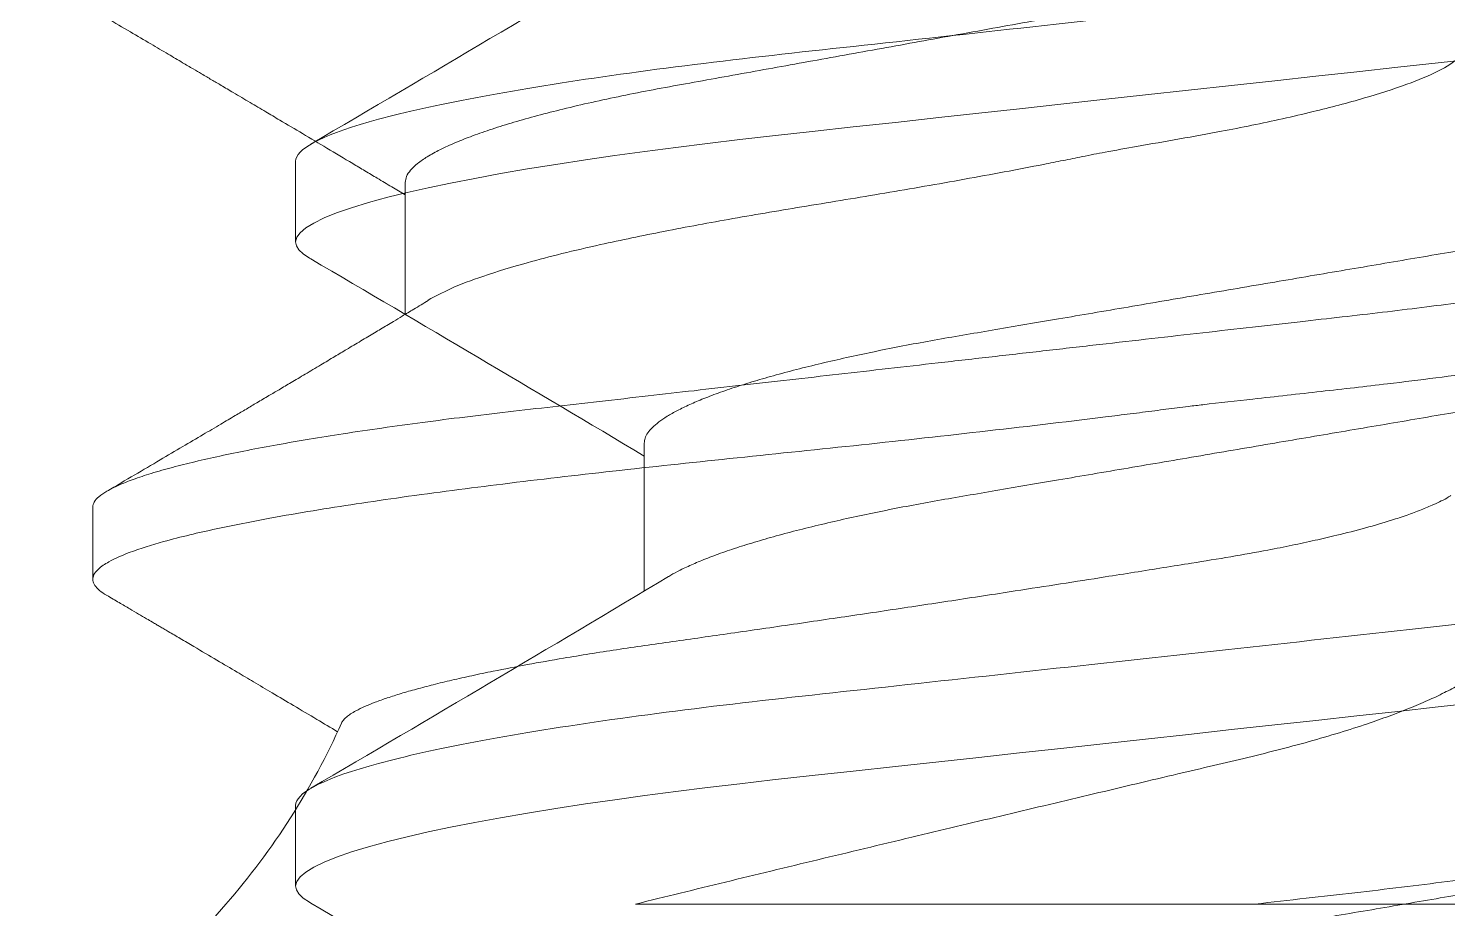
# Model space of a CAD drawing. Extents: x -82 to 113, y -82 to 93.
# Drawn here: x 28.861 to 28.9986, y 78.6936 to 78.779 of the extents above; entities that cross this region are included whole.
import ezdxf

# ---------------------------------------------------------------- set-up
doc = ezdxf.new("R2010")
doc.units = 0
doc.header["$MEASUREMENT"] = 0
doc.linetypes.add('SLD-Solid', pattern=[0])
doc.layers.get('0').update_dxf_attribs({"linetype": 'CONTINUOUS'})
doc.layers.add('Ballons', color=7, linetype='CONTINUOUS')

# ---------------------------------------------------------------- blocks, each defined once
blk = doc.blocks.new('NO 8 2 IN')
at = {"color": 7, "linetype": 'SLD-Solid', "lineweight": 15}
for p, q in [((0.09999999145821903, 0.06907132791545934), (0, 0.1559999962080667)), ((0.1384999867029961, 0.08200000106232608), (0.1314999609012233, 0.08200000106232608)), ((0.1699999561460004, 0.05168910871633869), (0.1572065172702253, 0.05168910871633869)), ((0.09999999145821903, -0.0307500003983705), (0.09999999145821903, 0.02933834087264842)), ((0.09999999145821903, -0.07558210228577167), (0.09999999145821903, -0.0307500003983705))]:
    blk.add_line(p, q, dxfattribs=at)
blk.add_arc((0.1464909014147793, 0.122552921110632), 0.07086385199297013, 228.9999571178341, 245.9076198979375, dxfattribs=at)
for points, knots in [([(0.1299431855518947, 0.08059290648386508), (0.1299875694401464, 0.08067640386862962), (0.1301596087130577, 0.08100005350667061), (0.1305082315479069, 0.0814471984310714), (0.1309820910516208, 0.08190183308330035), (0.1313426805076432, 0.08197018681770629), (0.1314999609012233, 0.08200000106232608)], [0, 0, 0, 0, 0.1299555311910489, 0.5037290778495254, 0.7835386347135991, 0.9999999999999999, 0.9999999999999999, 0.9999999999999999, 0.9999999999999999]), ([(0.1314999609012233, 0.08200000106232608), (0.1316364636657994, 0.08197794809272096), (0.1320094223726613, 0.08191769402350957), (0.1326290693128129, 0.08135986247133076), (0.1333862360036449, 0.08020409605542511), (0.1342962284850273, 0.07805747952176745), (0.1353637434406778, 0.07457881843013325), (0.1364353442409794, 0.07000849029981993), (0.1373829724405482, 0.06516096060795462), (0.1381702610262892, 0.06062636382955588), (0.1388438321155832, 0.05634578328879059), (0.1397346232057544, 0.05021261454692905), (0.1408110820900959, 0.04192058922216546), (0.1420426435752091, 0.03134494368170238), (0.1432457296283189, 0.02000551506457526), (0.1444628215725743, 0.008122608033581002), (0.1458021682936135, -0.004044253345163895), (0.14685403748868, -0.01299416327996283), (0.1475591487180452, -0.018647184994947), (0.1478511435030896, -0.02096255229930932), (0.148099209962183, -0.02284132925982618), (0.1482922125301513, -0.0243963945645973), (0.1485791460729757, -0.02684890828478359), (0.1490587024251795, -0.03114149814172151), (0.1497239600494993, -0.03711338766553496), (0.1503916510422414, -0.04303109446784248), (0.1510445213328495, -0.04831715250525548), (0.151674554843737, -0.05302022063921896), (0.1525268298038895, -0.05880553053658133), (0.1535825344117399, -0.0652216992434731), (0.1548641900947132, -0.07161952066379484), (0.1561319660665959, -0.07675906902191088), (0.1573443098650387, -0.07967133767331802), (0.1584749804905243, -0.08208131755350934), (0.159313626932061, -0.08184188260664627), (0.1594741777406909, -0.08179604508510607)], [0, 0, 0, 0, 0.002436779833174595, 0.006657874353961282, 0.01421868672516791, 0.02720914922809306, 0.04803453915741253, 0.07925373188742067, 0.1110036170072214, 0.1362896439037511, 0.1614808382700574, 0.1884259294866023, 0.2470211783691986, 0.310873626941449, 0.3786587705491661, 0.4507630535462064, 0.5243010734706199, 0.5973605121414352, 0.6117728129017896, 0.6260887239669889, 0.6390577504357349, 0.6456328726961934, 0.6540867167948796, 0.6831765518514848, 0.7228072355027095, 0.7614499417818135, 0.7895788492458958, 0.817976354200703, 0.8462139143229713, 0.8941357350118423, 0.9337005836036578, 0.9641695958357658, 0.9851582280043747, 0.997158685260716, 1, 1, 1, 1]), ([(0.1384999867029961, 0.08200000106232608), (0.1386724533317647, 0.08196349449168139), (0.1390750389981577, 0.08187827787802604), (0.1395935395387795, 0.08133528623178421), (0.1401260676283727, 0.08054913797776919), (0.1406738676803769, 0.07943017572898725), (0.1412393541392873, 0.0779987143192784), (0.1418176163282965, 0.07624207688603235), (0.1423861553527388, 0.07423774006008443), (0.1429446992836318, 0.07200956100077605), (0.1434914148396729, 0.06958508378651374), (0.1440369570233315, 0.06692234421613108), (0.1445784114934554, 0.06403632103381796), (0.1451129076828721, 0.06094410050750554), (0.1456550429188326, 0.05755774962437243), (0.146199130694356, 0.05388883276329182), (0.146740191113139, 0.04995242542441503), (0.1472620707602061, 0.04587420180742185), (0.1477613060913683, 0.0416660950228831), (0.1482524455834806, 0.03730864464659334), (0.1487691901920414, 0.03278019303169089), (0.1492893549812635, 0.02820666911772207), (0.1498119487666969, 0.02361622612641412), (0.150333042036749, 0.01903810337838507), (0.150865023634168, 0.01436439371811815), (0.151405313278417, 0.009617549077468368), (0.1519512210050209, 0.004821245794730089), (0.1525165641184998, -0.0001460674672060236), (0.1530984129399258, -0.005256937378653959), (0.1536929519735111, -0.01048157883129619), (0.154280420808206, -0.01564220882433176), (0.1548569867459122, -0.02070850073974384), (0.1554197600636087, -0.02565189376670673), (0.155965377173473, -0.03044628400747484), (0.1564776976149176, -0.03494768042786944), (0.1569567676392438, -0.03915307391722678), (0.1574034921650735, -0.04309137360620952), (0.1578685777227378, -0.04691145458202328), (0.1583504994022462, -0.05062655602603883), (0.1588491058451211, -0.05421831211912576), (0.1593765234118365, -0.05776147172468882), (0.1599320456369071, -0.06122188913800386), (0.1605159464188546, -0.0645643491340806), (0.1611072280618941, -0.06765779615168555), (0.1617024122780606, -0.07048063475897948), (0.1622977060630717, -0.0730144936060384), (0.1628891951140332, -0.07524463005788817), (0.1634604314268273, -0.07711913286951955), (0.1640064398629306, -0.078649123824448), (0.1645205388039699, -0.07985124339052163), (0.1650195519624447, -0.08078510229420033), (0.1655054480254137, -0.08145634388016987), (0.1659824208546183, -0.08188354207678827), (0.1665162083721441, -0.0820560899478977), (0.167074405963092, -0.0818554446765134), (0.1675958362830414, -0.08134711625199031), (0.167887282997313, -0.08088549119509736), (0.1680552519447076, -0.08061944367730689)], [0, 0, 0, 0, 0.003053041804796326, 0.00712665910098148, 0.01268559978564752, 0.01994020228874575, 0.02898601760754042, 0.03985719242252929, 0.05254717717395674, 0.0657438896532322, 0.08038401086266905, 0.09639812591051766, 0.1137011059747596, 0.132194258165944, 0.151767711231826, 0.1742126885035008, 0.1976387190599179, 0.2218774245609422, 0.2467585352297642, 0.27241052834526, 0.2992512803969839, 0.3271814543469561, 0.3536304652481539, 0.3807726868013054, 0.4084838705592577, 0.4366304165320674, 0.4650714020994958, 0.4936608940648544, 0.5248443302132466, 0.5558350544333416, 0.586444485761449, 0.6164915792168411, 0.6458066343717163, 0.67423390543532, 0.7016344910244031, 0.7257463716358454, 0.7489179427877765, 0.7715709978855789, 0.7936484484721212, 0.8150192993110256, 0.8355541922772367, 0.8568551435520806, 0.8768583401784471, 0.8954227787920458, 0.9124243029017604, 0.9277587137155479, 0.9413449981261897, 0.9531286887944926, 0.9623258344785964, 0.9699960242205882, 0.9761804016872487, 0.9809714226218694, 0.9845576800229517, 0.9873326926523425, 0.9903857344571387, 0.9944590280687077, 1, 1, 1, 1]), ([(0.1299447988665889, 0.08061997533783227), (0.1297125498309271, 0.08022454601310613), (0.1292794363266125, 0.0794871230134575), (0.1286765320544703, 0.07846125738213061), (0.1281557673755742, 0.07757553814359142), (0.1277235673456119, 0.07684071070507059), (0.1273857579292326, 0.07626646625949007), (0.1271308022831334, 0.07583327076351765), (0.1269131362403471, 0.0754635098300227), (0.1266878004353487, 0.07508067884962344), (0.1263028386792371, 0.07442703338222145), (0.1257303569399539, 0.07345512247375297), (0.1248012390435491, 0.07187917074166705), (0.1237142603298338, 0.07003719862174052), (0.122576220165115, 0.06811119564801515), (0.1215190573926179, 0.06632444636067447), (0.1204398166227634, 0.06450268312571694), (0.1192241471490405, 0.06245388409161734), (0.1179699605253148, 0.060343849567154), (0.1171215001429715, 0.05892055062211199), (0.1167239782613052, 0.05825370454823542)], [0, 0, 0, 0, 0.052951633487915, 0.09874774064774608, 0.1373950152316767, 0.1715898868685709, 0.1971836595412016, 0.214323016673465, 0.2296294981522495, 0.2467269079935748, 0.2656160702182413, 0.3172203308732761, 0.3769710709881109, 0.4768559678760206, 0.5641776612114412, 0.6352811096464577, 0.7165722772879081, 0.8086716328903992, 0.9103585575796975, 1, 1, 1, 1]), ([(0.1585581816556783, 0.04944529963701427), (0.1582751427767448, 0.04991459924142561), (0.1577661794655398, 0.05075849843116487), (0.1570898715445423, 0.05188271974578385), (0.15656814018989, 0.05275120139005196), (0.1561493738144293, 0.05344880841722244), (0.1557814272143361, 0.05406251989347055), (0.15527681435006, 0.05490470263161029), (0.1546197799976454, 0.05600267660661018), (0.1538525326135129, 0.05728696805380906), (0.1530783336776267, 0.05858471920861774), (0.1522775098240174, 0.05992870762505476), (0.1514355825819109, 0.0613440719800451), (0.150634380117836, 0.06269238397034371), (0.1499411320294541, 0.06386077220327024), (0.1492873038551465, 0.06496333111261521), (0.1486607893394591, 0.06602100766960461), (0.1480157040080456, 0.06711069644481427), (0.1473249054005237, 0.06827870804414005), (0.1464981405700314, 0.06967756395935965), (0.1454967232556896, 0.07137399886901363), (0.1443367208653399, 0.07334107812047108), (0.1430350929195612, 0.07555094294074394), (0.1415920095987246, 0.07800375073652077), (0.1405835740670653, 0.07972045016553153), (0.140055588732551, 0.08061926034609002)], [0, 0, 0, 0, 0.04535345663950105, 0.08155503424704788, 0.1085721063550159, 0.1291963390448691, 0.1488883750525349, 0.1677883074909219, 0.2104441494341459, 0.2547773163689263, 0.291591385263214, 0.3354985098773619, 0.3842465686158539, 0.427876049384909, 0.4652912663249477, 0.4966754030620166, 0.5339551830299409, 0.5670227377277334, 0.6014694237008759, 0.6462538896925416, 0.7014923322669651, 0.764493193833135, 0.8352364602527409, 0.9137349588359955, 1, 1, 1, 1]), ([(0.1859447852832972, 0.08061997533783227), (0.1854987370311392, 0.0798605874926821), (0.1846644708022325, 0.07844026663996573), (0.1834985453055253, 0.07645805937747241), (0.1825056011985851, 0.07477097622028595), (0.1816964297309909, 0.07339763827524592), (0.1810647352047283, 0.07232606529125718), (0.1806036998431466, 0.07154459439895788), (0.1802572132997824, 0.07095722785863501), (0.1798812733840123, 0.07032047961087784), (0.1793748396967487, 0.06946275551907632), (0.1786368711558026, 0.06821401677982664), (0.1777834277493611, 0.06677086193786153), (0.1768933939120672, 0.06526808859693034), (0.1758874750275652, 0.06357147135791763), (0.1747131245221993, 0.0615937896635117), (0.1733083178176855, 0.0592326989576506), (0.1721054308901131, 0.05721611705328655), (0.171130680891622, 0.05558555559330358), (0.1703761648306568, 0.05432524166808861), (0.1695961707043381, 0.0530243120687075), (0.1690542991302664, 0.0521231110821887), (0.1687933434182298, 0.05168910871633869)], [0, 0, 0, 0, 0.07855665305330145, 0.1469284149919592, 0.2051272519098963, 0.2531707687087102, 0.289109734572279, 0.3160815592401963, 0.3341030798233538, 0.3499382067705092, 0.3820387193985366, 0.4229511664051016, 0.4793200299279122, 0.5315903441337353, 0.5787415364537605, 0.6552549865268392, 0.7367524087462035, 0.823804968781845, 0.8647005193028802, 0.9062023659542691, 0.9548287277804288, 1, 1, 1, 1]), ([(0.1396471267844674, -0.04975823685526848), (0.1395980440695297, -0.04968491904382688), (0.1392444091671905, -0.04915667326277173), (0.1388019352343122, -0.04817400465510957), (0.1382234399087992, -0.04682640703359198), (0.1377204672155585, -0.04546153067875736), (0.1371238022764203, -0.04367069021395054), (0.1364590525230227, -0.04139536371487651), (0.1358243360302254, -0.03892106878618762), (0.1352730506789612, -0.03654108650825805), (0.1347982649607928, -0.03431827903973783), (0.1342589062599586, -0.03159554005917187), (0.1336809733960678, -0.02834102249840242), (0.1331308644804921, -0.02495909155334886), (0.1326329109833324, -0.02184810755625932), (0.1321879266349555, -0.01905599337845842), (0.1316616892370348, -0.01573054287977982), (0.1310553379012163, -0.01186575890820762), (0.1304447378582836, -0.00793256003830578), (0.1299030649924049, -0.004410248969854536), (0.1294327156270185, -0.001327466834752045), (0.1289661578967127, 0.001754972182219205), (0.1285048583539492, 0.004827449241133763), (0.1280500416145145, 0.00788043229520241), (0.1275973219755855, 0.01094528005542372), (0.1271480030096939, 0.01401178789034674), (0.1267039246085631, 0.01706946495722406), (0.1262743921771516, 0.02004629027631921), (0.1258637571476271, 0.0229341197375561), (0.1254697672325591, 0.02572485134978564), (0.1250820221810045, 0.02846771662011349), (0.1246876384296343, 0.03115221276248548), (0.1242793144824219, 0.03376871550818805), (0.1238021734349104, 0.03666263480661058), (0.1232511999879478, 0.03977643679377252), (0.122678512305626, 0.04274269240734441), (0.1221685687241063, 0.04517690599789859), (0.1217329508437786, 0.04711936646771164), (0.1212994994995711, 0.04891495560929826), (0.1208694715169827, 0.05055830175189158), (0.1204446879714283, 0.05204488104441651), (0.1200224859383638, 0.0533827709250474), (0.1196037795573943, 0.05456429989184386), (0.1191896373890557, 0.05558271249213931), (0.1188095097772361, 0.05637212670361436), (0.1184677893428301, 0.05695781846203118), (0.1181693443380141, 0.05736595010641565), (0.1178817501528755, 0.05767850525747065), (0.1176623675990953, 0.0578051780970199), (0.1175639285581269, 0.05786201740637154)], [0, 0, 0, 0, 0.002396144937703339, 0.01726392849566633, 0.02910533053849014, 0.04228227320653589, 0.05675183980122555, 0.08038732786173633, 0.1066603082552872, 0.1261399656350116, 0.1467538343461324, 0.1684081703372942, 0.201544355582762, 0.2365477891364968, 0.2614937617278973, 0.287137986087849, 0.3133598763142207, 0.3529621889543364, 0.3934189285795177, 0.4214950475992312, 0.449779551613006, 0.4781396593608608, 0.5061910858517004, 0.5341866795833868, 0.5619969564880026, 0.5903588697210044, 0.6183856309546865, 0.6459379725940465, 0.6720693608615462, 0.6976299478006796, 0.722507090315647, 0.7473270534197997, 0.7713431614194415, 0.794450368839098, 0.827008196113337, 0.857248416658269, 0.8765201153252375, 0.8945733617233288, 0.9113289527132611, 0.9267004439013331, 0.9407190140001198, 0.9533279290265504, 0.9648084542246256, 0.9747659367680954, 0.9831802193377921, 0.9885960109379677, 0.9931508696013843, 0.9969267299689768, 1, 1, 1, 1]), ([(0.1699999561460004, 0.05168910871633869), (0.1701990604763779, 0.05165988593186199), (0.1706414863200933, 0.05159495055325891), (0.1712655563160865, 0.05113891801673276), (0.1719024551402413, 0.05045372663661141), (0.1725574369129106, 0.04948669589301602), (0.1732297966759546, 0.04825070010978294), (0.1738990576260164, 0.04677654665044884), (0.1745632179564041, 0.04508473779824129), (0.1752181497733147, 0.04319552339254784), (0.1758697708278447, 0.04109612261900963), (0.1765130834370723, 0.03880372635261864), (0.1771571295203529, 0.03628417275870532), (0.1777949493540802, 0.03355411181237145), (0.1784198679716553, 0.03063339267627896), (0.1790186140170391, 0.02759562205395838), (0.1795880113255208, 0.02443186711317935), (0.180184179845611, 0.02113302571257947), (0.1807947269175258, 0.01775094932452959), (0.181417122628261, 0.01430448059019795), (0.1820461292785041, 0.01082073013368046), (0.1826893475149376, 0.007258458489815212), (0.1833422438987213, 0.003642755608417758), (0.1840133076955084, -7.356837111416326e-05), (0.184697245033064, -0.003861738136656356), (0.1853888385117557, -0.007691231895385897), (0.1860687555100782, -0.01145722427629892), (0.1867320060549389, -0.0151300408071009), (0.1873733062913203, -0.0186826115132277), (0.1879782768789795, -0.02203042937325961), (0.1885439962470343, -0.02517159141861214), (0.1890832685487709, -0.02812846714307682), (0.1896520189761048, -0.03097719364724583), (0.190243500491448, -0.03372166754242301), (0.1908680016954065, -0.03638679165843683), (0.1915226664970646, -0.03894142113773569), (0.1922052964630296, -0.04135426742013237), (0.1928971237165769, -0.04354734885910005), (0.1935895190196959, -0.04550231408896366), (0.1942857849350048, -0.0471976508903893), (0.19488340937788, -0.04849061147184841), (0.1953005124808271, -0.04918513586031281), (0.195445448864163, -0.04942647152117985)], [0, 0, 0, 0, 0.00566026060955933, 0.01257755454612445, 0.02136583162493651, 0.03235186417804486, 0.04568991083375115, 0.06142382230094802, 0.07842263053957184, 0.09744104305761009, 0.1183588182746058, 0.1410211548612322, 0.1652460277758708, 0.1924203213244036, 0.2208648291774608, 0.2503102909643605, 0.2805996155186294, 0.3124184417675662, 0.3457875021348623, 0.3784819487597232, 0.4121656767026687, 0.4466130816256556, 0.481580247985756, 0.5168105189025834, 0.5541700672880936, 0.5912160727250024, 0.6276433147810053, 0.663163962733786, 0.6975140817900157, 0.7304600483750048, 0.7600578603531863, 0.7884178031360464, 0.8160627025145712, 0.8427901545798351, 0.8683749823175674, 0.894019792163275, 0.9178939516086508, 0.9397828710262831, 0.9595081757993047, 0.9769358974480694, 0.9919856083901544, 1, 1, 1, 1]), ([(0.1585982211931452, 0.04945077665707487), (0.1589669598539842, 0.0487591183854903), (0.1598757309852203, 0.04705449899875447), (0.1610382660742147, 0.04382181202151259), (0.1621525714676011, 0.04018311630638038), (0.1631428766531684, 0.03637447998822552), (0.1641707711391689, 0.03196069220156517), (0.1653096418092304, 0.02643270681942056), (0.1665416796007122, 0.0197640303550557), (0.1677454486347045, 0.01261233320307298), (0.1689635420147226, 0.005116349881980398), (0.1703028085143927, -0.002554452484673675), (0.1713788430550238, -0.008319681698452541), (0.1721331888334845, -0.01212970771963029), (0.1724629569112892, -0.01375493850850518), (0.1727427396360213, -0.01510868529283727), (0.1730671583893013, -0.01686014785756385), (0.1735590170099925, -0.01963032732704306), (0.1742240727961644, -0.02339553733373378), (0.1748921643758337, -0.02712719753123594), (0.1755449651649315, -0.03045902307580661), (0.176175265089725, -0.03342444185630455), (0.1770287733343139, -0.03707797577596494), (0.1780886138805471, -0.04112535762924097), (0.1793733653781402, -0.04519676941853135), (0.1806613020453369, -0.04839717536654575), (0.1819021745026248, -0.05041008775238964), (0.1831078862257698, -0.05173541940039428), (0.1838155819296787, -0.05159254919622214), (0.1839741213819082, -0.05156054311820668)], [0, 0, 0, 0, 0.02229635122035441, 0.05495024653799604, 0.09754248202099548, 0.1306886683927287, 0.166966200248048, 0.2265783060167952, 0.2913754157420032, 0.3600534951580736, 0.4330742266607138, 0.507613460113902, 0.5817688713054165, 0.6000606838374876, 0.6182045546794356, 0.6289887207515606, 0.6394202882113558, 0.668921697019634, 0.7091003228036336, 0.7482903409820715, 0.7768622175076548, 0.8057723880411504, 0.8346002609751343, 0.8837241209251885, 0.9246536182772944, 0.9567821745319469, 0.9800164003250191, 0.9955232327555898, 0.9999999999999999, 0.9999999999999999, 0.9999999999999999, 0.9999999999999999]), ([(0.09999999145821903, 0.02933834087264842), (0.1003556380265991, 0.02789231235811229), (0.1010704808810061, 0.02498582248076531), (0.1021369756305859, 0.0206085095608799), (0.1032151915623132, 0.01615907757388158), (0.1043025663742156, 0.01165093680986473), (0.1053961931133784, 0.0070990873253578), (0.1064680370577094, 0.002623327590477231), (0.1075155613420691, -0.001760891840419276), (0.1085354289085814, -0.0060385765022275), (0.1095504177278031, -0.01030224718420669), (0.1105561702006952, -0.01453344826985159), (0.1115473983286392, -0.01871244103638503), (0.1124769179072587, -0.02262238916510029), (0.1133292533355785, -0.0262585632766914), (0.1141171716110136, -0.02961041394463138), (0.1149122015784485, -0.03284982975447548), (0.115738760403957, -0.03594828137402573), (0.1165951167493233, -0.03888512088001761), (0.1174240512775384, -0.04147689029128543), (0.1182166811444176, -0.04373563773421552), (0.1189618863775479, -0.04567870760146064), (0.1197155351936203, -0.04746308427625223), (0.1204760110185674, -0.0490786296267629), (0.1212414926745851, -0.05051546584329714), (0.1219864940799908, -0.05172834409616911), (0.1227078412665463, -0.05272118337952492), (0.123400142568471, -0.0535038518664166), (0.1240869165492597, -0.05410364739793749), (0.1247744481434836, -0.05451926890983572), (0.1254607362159561, -0.05471482458002441), (0.1259901363040399, -0.05473126121112415), (0.1262488350280506, -0.05462726125139028), (0.1263069208916647, -0.05460391004429965)], [0, 0, 0, 0, 0.04979455728497521, 0.1000861153433865, 0.1506541723904279, 0.2028847523480591, 0.2551564508985452, 0.3071944267491959, 0.3567809395289562, 0.4058864334957479, 0.4542446352295242, 0.5033374924149574, 0.5513152221816184, 0.5978627077286396, 0.6377255122788706, 0.6762005066368156, 0.7129998788014735, 0.7492582866009742, 0.7834234848420626, 0.8152846246626174, 0.8402365752501456, 0.8634594948876644, 0.884862189156995, 0.9049939493873306, 0.9231470701316653, 0.9392756495280867, 0.9525503793438062, 0.9641409687557169, 0.974133686952637, 0.9829690954260165, 0.9907074295841221, 0.9979135305754155, 1, 1, 1, 1]), ([(0.09999999145821903, -0.0307500003983705), (0.1001882191106063, -0.03240208676329814), (0.1005560726325854, -0.0356307610855211), (0.101093461226867, -0.04037418992611208), (0.1016219237047267, -0.04493899078455144), (0.1021789700224645, -0.04934517557859408), (0.1027574500871538, -0.05359231382701779), (0.1033439732713646, -0.05755851920665123), (0.1039320879580856, -0.06122187900039222), (0.1045158380717197, -0.06456436719211212), (0.1051072680927945, -0.06765778660723498), (0.1057024233790429, -0.07048063465709475), (0.106297707985874, -0.07301449764886314), (0.1068892471804759, -0.07524460978597602), (0.1074603250849719, -0.0771191659240813), (0.1080064766705391, -0.0786491049483331), (0.1085205374355809, -0.0798512539397791), (0.1090195874849655, -0.08078506493730941), (0.1095053835410482, -0.08145639664370918), (0.1099824102826688, -0.08188350572958569), (0.1105161880137757, -0.08205609410359926), (0.1110744049359624, -0.08185546107998931), (0.1115959020134909, -0.08134707234594885), (0.1118873525907702, -0.08088536819555969), (0.1120553388604861, -0.0806192511795274)], [0, 0, 0, 0, 0.09046728945841906, 0.1768003299804715, 0.2597292597746375, 0.3404830221452511, 0.4184332596335861, 0.4929348718451923, 0.5586153901966077, 0.6202941113324139, 0.6775369675227236, 0.7299603969687558, 0.7772433580847958, 0.819136050624521, 0.8554701353599159, 0.8838295698564054, 0.9074802524765126, 0.9265495002509451, 0.9413215937667017, 0.95238068964796, 0.9609360335758776, 0.9703512230004293, 0.9829110393369586, 1, 1, 1, 1])]:
    blk.add_open_spline(points, degree=3, knots=knots, dxfattribs=at)
blk = doc.blocks.new('20350')
at = {"color": 7, "linetype": 'Continuous', "lineweight": 15}
for p, q in [((0.2304350861738058, 0.09498612248854954), (0.2226237326021092, 0.09498612248854954)), ((0.2929259514082645, 0.09498612248854954), (0.2851145978365679, 0.09498612248854954)), ((0.2655862047421067, 0.06116194931600205), (0.251230644504794, 0.06116194931600205))]:
    blk.add_line(p, q, dxfattribs=at)
at = {"color": 7, "linetype": 'Continuous', "lineweight": 15, "flags": 128}
for points in [[(0.2209560838335278, 0.09349258543862504), (0.2210389740995424, 0.09364356413745156), (0.2214521239681417, 0.09423704891030127), (0.2218544955358936, 0.0946561836687323), (0.2222452822632732, 0.0949044420318188), (0.2226237326021092, 0.09498612248854954), (0.2230562944104904, 0.0948797509242496), (0.2235047853743666, 0.09455593447260924), (0.2239680506758006, 0.09400855993065704), (0.2244448255141762, 0.09323290720918465), (0.2249337167757801, 0.09222580514141043), (0.225424111133762, 0.09100989182523733), (0.2259231024697925, 0.08956936641824598), (0.2264289493917389, 0.08790602530389435), (0.226939910507447, 0.08602332377084565), (0.2273989231459623, 0.0841611156737514), (0.2278592005850868, 0.08213284292274636), (0.2283194047024324, 0.07994423378148952), (0.2287781790451788, 0.07760194220092842), (0.2292342038213846, 0.07511352490654133), (0.2296861409086617, 0.07248729475442417), (0.2301327621672939, 0.0697322840707244), (0.2305728211271116, 0.06685811175570677), (0.2309838996555769, 0.06402557704335265), (0.2313870777628466, 0.06110358976614805), (0.2317814939180707, 0.05810139305033601), (0.2321663415817241, 0.05502837208298672), (0.2325409241969538, 0.05189398079043883), (0.2329045452069067, 0.04870764560330088), (0.2333258154620239, 0.04487621169668898), (0.2337610535151669, 0.04090670372356442), (0.2342109742536493, 0.03680348891212759), (0.2346744045290734, 0.03257708206307086), (0.235098534333396, 0.02870900330837856), (0.2355313894288713, 0.02476133835013172), (0.2359718883193409, 0.02074402687138388), (0.2364188578563926, 0.01666764210112603), (0.236871088230771, 0.01254330489037159), (0.2373272963114132, 0.008382594924043474), (0.2377861989672638, 0.004197439019876015), (0.2382464397455024, -1.4210854715202e-14), (0.2386838407909977, -0.003989027890682451), (0.239120068688095, -0.007967511766494795), (0.23955400527975, -0.01192500184249923), (0.2399845140784436, -0.01585122934697836), (0.2404104952575636, -0.01973619845979613)], [(0.2834469490679794, 0.09349258543862504), (0.2835298393340011, 0.09364356413745156), (0.2839429892026004, 0.09423704891030127), (0.2843453607703452, 0.0946561836687323), (0.2847361474977319, 0.0949044420318188), (0.2851145978365679, 0.09498612248854954), (0.2855471779753884, 0.0948797509242496), (0.2859956506088253, 0.09455593447260924), (0.2864589159102593, 0.09400855993065704), (0.2869356907486349, 0.09323290720918465), (0.2874245820102317, 0.09222580514141043), (0.2879149946986601, 0.09100989182523733), (0.2884139677042441, 0.08956936641824598), (0.2889198146261975, 0.08790602530389435), (0.2894307757419057, 0.08602332377084565), (0.289889788380421, 0.0841611156737514), (0.2903500841499849, 0.08213284292274636), (0.2908102699368911, 0.07994423378148952), (0.2912690442796375, 0.07760194220092842), (0.2917250690558433, 0.07511352490654133), (0.2921770061431204, 0.07248729475442417), (0.2926236274017526, 0.0697322840707244), (0.2930636863615703, 0.06685811175570677), (0.2934747648900355, 0.06402557704335265), (0.2938779429973053, 0.06110358976614805), (0.2942723591525294, 0.05810139305033601), (0.2946572251466222, 0.05502837208298672), (0.2950317894314125, 0.05189398079043883), (0.2953954104413654, 0.04870764560330088), (0.2958166806964755, 0.04487621169668898), (0.296251937080072, 0.04090670372356442), (0.296701839488108, 0.03680348891212759), (0.2971652697635321, 0.03257708206307086), (0.2975893995678547, 0.02870900330837856), (0.29802225466333, 0.02476133835013172), (0.2984627535537925, 0.02074402687138388), (0.2989097230908513, 0.01666764210112603), (0.2993619534652296, 0.01254330489037159), (0.2998181615458719, 0.008382594924043474), (0.3002770642017225, 0.004197439019876015), (0.3007373233104005, -1.4210854715202e-14), (0.3011747060254493, -0.003989027890682451), (0.3016109522530002, -0.007967511766494795), (0.3020448888446481, -0.01192500184249923), (0.3024753793129022, -0.01585122934697836), (0.3029013788224688, -0.01973619845979613)]]:
    blk.add_lwpolyline(points, dxfattribs=at)
at = {"color": 7, "linetype": 'Continuous', "lineweight": 15}
for centre, radius, start, end in [((-3.383946532042359, 2.20362278441651), 4.177070569540259, 329.1421483603036, 329.6575940604798), ((3.717200461545687, 2.133118600678173), 4.038059987219025, 210.3377911642746, 210.910017502082), ((-3.32023276466829, 2.202899558396936), 4.175649828654826, 329.1420606709908, 329.6576817497922), ((3.779283067151496, 2.132878756378332), 4.037586488973531, 210.3377799546777, 210.9100735320173)]:
    blk.add_arc(centre, radius, start, end, dxfattribs=at)
for points, knots in [([(0.2304350852436698, 0.09498612326986233), (0.231562557773799, 0.09498612325883471), (0.2328768061690312, 0.09267437799296374), (0.2356302465910005, 0.08304538019773133), (0.2370617590277462, 0.07573814256851108), (0.2390453895990774, 0.06241809584089708), (0.23967955245881, 0.05760140115354773), (0.2408643766808609, 0.04755533176380311), (0.2414156669697505, 0.04233627948646301), (0.2432712783402025, 0.025413103787983), (0.2446624380253013, 0.01272572745988043), (0.2474531677417957, -0.01272572755458157), (0.2488443274264469, -0.02541310387861984), (0.2506999387957976, -0.04233627956706698), (0.2512512290842608, -0.04755533184059857), (0.2524360533071288, -0.05760140122627888), (0.2530702161672096, -0.0624180959107008), (0.2550538467393295, -0.07573814262714507), (0.2564853591762315, -0.08304538024550823), (0.2592387995976537, -0.09267437801683798), (0.2605530479921896, -0.09498612326986233), (0.2616805205214305, -0.09498612326986233)], [0, 0, 0, 0, 0.1250000000000001, 0.1250000000000001, 0.2500000000000001, 0.2500000000000001, 0.3125000000000002, 0.3125000000000002, 0.3750000000000001, 0.3750000000000001, 0.5000000000000002, 0.5000000000000002, 0.6250000000000003, 0.6250000000000003, 0.6875000000000002, 0.6875000000000002, 0.7500000000000002, 0.7500000000000002, 0.8750000000000001, 0.8750000000000001, 1, 1, 1, 1]), ([(0.2929259557682542, 0.09498612326986233), (0.2940534283036342, 0.09498612332161827), (0.2953676766892883, 0.09267437812023616), (0.298121117113368, 0.08304538042695242), (0.2995526295534887, 0.0757381428341688), (0.3015362601316838, 0.06241809613074167), (0.3021704229939814, 0.05760140144666082), (0.3033552472213188, 0.04755533205515405), (0.3039065375095333, 0.0423362797828446), (0.3057621488793387, 0.02541310409024788), (0.3071533085656029, 0.01272572775151559), (0.3099440382870142, -0.01272572730776744), (0.3113351979753531, -0.02541310366542859), (0.3131908093503242, -0.0423362794051485), (0.3137420996405638, -0.04755533169527837), (0.3149269238640642, -0.05760140110591294), (0.3155610867247134, -0.06241809580363622), (0.3175447172992136, -0.07573814255947298), (0.3189762297386096, -0.08304538020307461), (0.3217296701652756, -0.09267437800836831), (0.3230439185624832, -0.09498612326986233), (0.3241713910937136, -0.09498612326986233)], [0, 0, 0, 0, 0.1250000000000001, 0.1250000000000001, 0.2500000000000002, 0.2500000000000002, 0.3125000000000002, 0.3125000000000002, 0.3750000000000002, 0.3750000000000002, 0.5000000000000001, 0.5000000000000001, 0.6250000000000001, 0.6250000000000001, 0.6875, 0.6875, 0.7499999999999999, 0.7499999999999999, 0.875, 0.875, 1, 1, 1, 1]), ([(0.2030953211772015, 0.06116194931600205), (0.2032556795042098, 0.06114547373256585), (0.2035785528310043, 0.06111230098419185), (0.2040828788500448, 0.06084193046068265), (0.2046042335384186, 0.0604038603503767), (0.2051421050606379, 0.05977828256818896), (0.205694054178025, 0.0589672964012351), (0.2062579253255805, 0.05796913649318469), (0.2068312943433384, 0.05678528232398605), (0.2074207716029051, 0.05539684711733628), (0.2080239054403563, 0.05379868733722049), (0.2086376721081464, 0.05198809455252729), (0.2092497447246586, 0.04999902504020781), (0.209856899375275, 0.04784272365553477), (0.2104560561178346, 0.04553206392817799), (0.2110355420824632, 0.0431179535102757), (0.2115931267850684, 0.04062246611935905), (0.2121273110512902, 0.03806667653553575), (0.2126444436613966, 0.03542549592405919), (0.2131446909750423, 0.03271301005521821), (0.2136231389880052, 0.02992362944648619), (0.2141123069784214, 0.02704568509584249), (0.2146205155364385, 0.0240626929577985), (0.2151545170165079, 0.02092633873455441), (0.2157136019402515, 0.01764338193477499), (0.2162959740106274, 0.01422346776659822), (0.2168905139205179, 0.01073191063379397), (0.2174944411979567, 0.007185552783923299), (0.218104644073172, 0.003602126497909808), (0.2187087596973711, 5.45531983817682e-05), (0.2193036030992559, -0.003438667251558059), (0.2198863994989253, -0.00686107432555616), (0.2204636952673198, -0.01025119685253628), (0.2210328657981648, -0.01359353123744711), (0.2215913685396416, -0.0168733005330779), (0.2221368669918178, -0.02007666649795681), (0.2226672080391836, -0.02319090962633652), (0.2231882726637693, -0.02625148786249554), (0.2236988691414155, -0.02924746623641283), (0.2241984362256559, -0.03219010809867484), (0.2247191392907055, -0.03504483088913446), (0.2252587779789224, -0.03782134583862273), (0.2258172016908944, -0.04050566706742131), (0.2263829397122947, -0.04304180261478052), (0.2269530277992899, -0.04542083794758867), (0.2275243427734921, -0.04763608208726566), (0.2281032114668378, -0.04971183661727707), (0.2286868869664289, -0.05163662700722682), (0.2292727218816566, -0.05340089909132928), (0.2298578244515141, -0.05499427634386223), (0.2304397500736286, -0.05641662947398629), (0.2310236724893855, -0.05765657626416498), (0.2314305984265985, -0.0584477287391536), (0.2316423258243532, -0.05877029461633754), (0.2316590465547321, -0.05879576858482949)], [0, 0, 0, 0, 0.01842502892695676, 0.03709785763614905, 0.05599529438090335, 0.07509209542508925, 0.09436116875078253, 0.1137737534357193, 0.1332997194106114, 0.1529077165324878, 0.1735021304041956, 0.1941136977508685, 0.2147046778932244, 0.2352375210121037, 0.2556753579747833, 0.275982399490174, 0.2952130009174876, 0.3142647173953413, 0.3331108938760037, 0.3517267684077846, 0.3701048309590198, 0.3885908433809719, 0.4073193325359737, 0.4262666042287642, 0.4463225083274213, 0.4665586274488566, 0.486941352775067, 0.5074355322171917, 0.5280047037601344, 0.5486115959532647, 0.5682825854378644, 0.5879207639496671, 0.6074936657613841, 0.6269694926465096, 0.6463174304903462, 0.665507959750996, 0.6845130875895039, 0.7033065902227015, 0.7227413974005216, 0.7419796663990924, 0.7614390957175065, 0.7811549583482831, 0.8010990900942168, 0.8212409380715624, 0.8406220534164944, 0.8601238316042423, 0.8797152024790519, 0.899364145457994, 0.9190381172257212, 0.938704269279734, 0.9583298339817702, 0.9778824677093202, 0.998253313940294, 1, 1, 1, 1]), ([(0.2655862047421067, 0.06116194931600205), (0.2657465553595202, 0.06114547371113588), (0.2660694132983537, 0.06111230090577635), (0.2665737455364763, 0.0608419304678165), (0.2670950979479443, 0.06040386032607614), (0.2676329721463162, 0.05977828265942264), (0.2681849129220097, 0.05896729581907323), (0.2687488158810254, 0.05796913718616281), (0.2693221739807896, 0.0567852820660022), (0.2699116637447787, 0.05539684821719959), (0.2705147561901811, 0.05379868515497321), (0.2711285695836594, 0.05198809685531103), (0.2717406036103398, 0.04999902390436262), (0.2723477589237717, 0.04784272235282572), (0.272946951184629, 0.04553206657233488), (0.2735264022495016, 0.04311795224172954), (0.2740839857417185, 0.04062246459476171), (0.274618206898225, 0.03806667957952925), (0.2751353009824129, 0.03542549415190877), (0.2756355584635912, 0.03271301033721841), (0.2761140031110756, 0.02992362929528269), (0.2766031744329638, 0.02704568542286268), (0.2771113730136108, 0.02406269092249147), (0.2776454128550867, 0.02092634240388236), (0.278204460927995, 0.01764338006729815), (0.2787868335045829, 0.01422346580640976), (0.2793814097151639, 0.01073191467567369), (0.2799852979347577, 0.007185550347443836), (0.2805955134115266, 0.003602127186312032), (0.2811996175527298, 5.455090617090264e-05), (0.2817944935831989, -0.003438665040320643), (0.2823772795295056, -0.00686107491496557), (0.282954585699855, -0.01025119471687219), (0.2835237246053239, -0.0135935332843502), (0.2840822354799428, -0.01687330025087874), (0.2846277319228605, -0.02007666655380547), (0.2851580728119529, -0.02319090968042303), (0.2856791400463763, -0.02625148759089768), (0.2861897261000621, -0.02924746809647161), (0.2866893327698747, -0.03219010487769935), (0.2872099956168412, -0.03504483277727388), (0.2877496477302799, -0.0378213452850531), (0.2883080580809363, -0.0405056688654355), (0.2888738363293797, -0.04304179966955246), (0.2894438844859977, -0.04542083959650256), (0.2900152119793731, -0.04763608166480537), (0.2905940697227294, -0.04971183790495104), (0.291177777236328, -0.05163662582639006), (0.2917636029713719, -0.0534008992961077), (0.2923487110343501, -0.05499427618848074), (0.2929306240740175, -0.05641662988951168), (0.2935145916192283, -0.05765657438267624), (0.2939213964730101, -0.0584477320589798), (0.2941332029812003, -0.05877029463282213), (0.2941499301196302, -0.05879576858482949)], [0, 0, 0, 0, 0.01842501361034972, 0.03709784229777447, 0.05599527902049941, 0.07509208004242356, 0.09436115334565423, 0.1137737549267514, 0.1332997208788814, 0.1529077179779001, 0.173502114506475, 0.1941136991747387, 0.2147046619793737, 0.2352375050743171, 0.2556753590893669, 0.2759823837082405, 0.2952129851131363, 0.3142647178973911, 0.3331108783654679, 0.3517267528755477, 0.3701048154053589, 0.3885908278057613, 0.4073193169389308, 0.4262666047667955, 0.44632249236109, 0.4665586114589355, 0.486941353751753, 0.5074355160063168, 0.5280046875252812, 0.5486115796943893, 0.5682825864952205, 0.5879207649841303, 0.6074936667730305, 0.6269694766137062, 0.6463174144349881, 0.6655079436732669, 0.6845130714896199, 0.7033065741009094, 0.7227413812560737, 0.7419796654257537, 0.7614390791777425, 0.7811549417855358, 0.8010990735082198, 0.8212409380773378, 0.8406220365321755, 0.8601238146971896, 0.8797151855491607, 0.8993641458083917, 0.9190381175531843, 0.9387042695842717, 0.9583298342634297, 0.9778824679681866, 0.9982532972034253, 1, 1, 1, 1]), ([(0.2526452598297411, 0.05879228580052143), (0.2528051490315875, 0.0585185899987124), (0.2531536723026946, 0.05792199338658577), (0.2536995789596688, 0.05678220012744362), (0.2542888938180425, 0.05539772088128814), (0.2548920733824716, 0.05379844814784462), (0.2555058274497384, 0.05198815858837236), (0.2561179039655244, 0.04999900798794954), (0.2567250556170251, 0.04784272801894929), (0.257324220249437, 0.04553206406406218), (0.2579036775329726, 0.04311795261601503), (0.2584612623635891, 0.04062246478967779), (0.2589954725569399, 0.03806667773470451), (0.2595126090887732, 0.03542549762418901), (0.2600128161280608, 0.03271300661633347), (0.2604913131266287, 0.02992363314719171), (0.2609804320668729, 0.02704568144359598), (0.2614886810621471, 0.02406269483243761), (0.2620226780722206, 0.0209263401504387), (0.2625817376422077, 0.01764338037112623), (0.2631641090676453, 0.01422346599652258), (0.2637586779833256, 0.01073191261657769), (0.2643625976329531, 0.007185552513575999), (0.2649728026125686, 0.003602126571067288), (0.2655769176657756, 5.455317845814989e-05), (0.2661717612524015, -0.003438667241695725), (0.2667545574616597, -0.006861074345536622), (0.2673318538072635, -0.01025119678293152), (0.2679010222349305, -0.01359353149392462), (0.2684595325781913, -0.01687329865031018), (0.2690050022728343, -0.02007666814965603), (0.2695353429258347, -0.02319091118046401), (0.2700564373877654, -0.02625148607522476), (0.2705670237487752, -0.02924746670230149), (0.2710666012666323, -0.03219010641628017), (0.2715872717866716, -0.03504483255817092), (0.2721269219596039, -0.03782134535133252), (0.2726853321128075, -0.04050566882271767), (0.2732511131232513, -0.04304179977235378), (0.2738211509431352, -0.04542083992977552), (0.2743925177433013, -0.04763608361766103), (0.2749713353705587, -0.04971182213098757), (0.2755550567456595, -0.05163669007670535), (0.2761408666268537, -0.053400658417317), (0.2767260240038638, -0.05499517415286448), (0.2773077562329433, -0.05641329149922569), (0.2778924046789371, -0.0576692025002643), (0.2784769307572432, -0.05874931002252026), (0.2790580461349705, -0.05964087655250694), (0.2796241171001341, -0.06032871601964018), (0.2801724227730631, -0.06081030857971825), (0.2807022302686164, -0.06110740985685936), (0.2810408039253645, -0.06114385409226486), (0.2812089118854999, -0.06116194931603047)], [0, 0, 0, 0, 0.01655051222676098, 0.03607647416422768, 0.05568446723171701, 0.07627887684507419, 0.09689043992984954, 0.117481415814565, 0.1380142546878247, 0.1584520874245295, 0.1787591078681491, 0.1979897053191104, 0.2170414341862072, 0.2358876067700057, 0.2545034618416399, 0.2728815358096545, 0.2913675290132289, 0.3100960300926271, 0.3290432978676501, 0.349099181338326, 0.3693352962754962, 0.3897180343774918, 0.4102122095819916, 0.4307813768718031, 0.4513882648040026, 0.4710592502211901, 0.490697424672365, 0.5102703224369517, 0.5297461452950191, 0.5490940791382416, 0.5682845878748252, 0.5872897117836025, 0.6060832264350141, 0.625518029594258, 0.6447562946148911, 0.6642157043659002, 0.6839315629199861, 0.7038756905420294, 0.7240175509698513, 0.7433986454398113, 0.7629004366593606, 0.782491786273582, 0.8021407424928613, 0.8218147101925596, 0.8414808581801604, 0.8611064188241769, 0.8806590485087874, 0.9010298905276382, 0.9212509762354102, 0.941288875269999, 0.9611121401359076, 0.9806914724008852, 1, 1, 1, 1])]:
    blk.add_open_spline(points, degree=3, knots=knots, dxfattribs=at)

msp = doc.modelspace()

# ---------------------------------------------------------------- block references
at = {"layer": 'Ballons'}
for name, p, rotation in [('NO 8 2 IN', (28.94919825199009, 78.59405106390504), 90.00000000000001), ('20350', (28.98186628414152, 78.4731883439054), 89.99999999999999)]:
    msp.add_blockref(name, p, dxfattribs=dict(at, rotation=rotation))

doc.saveas('drawing.dxf')
